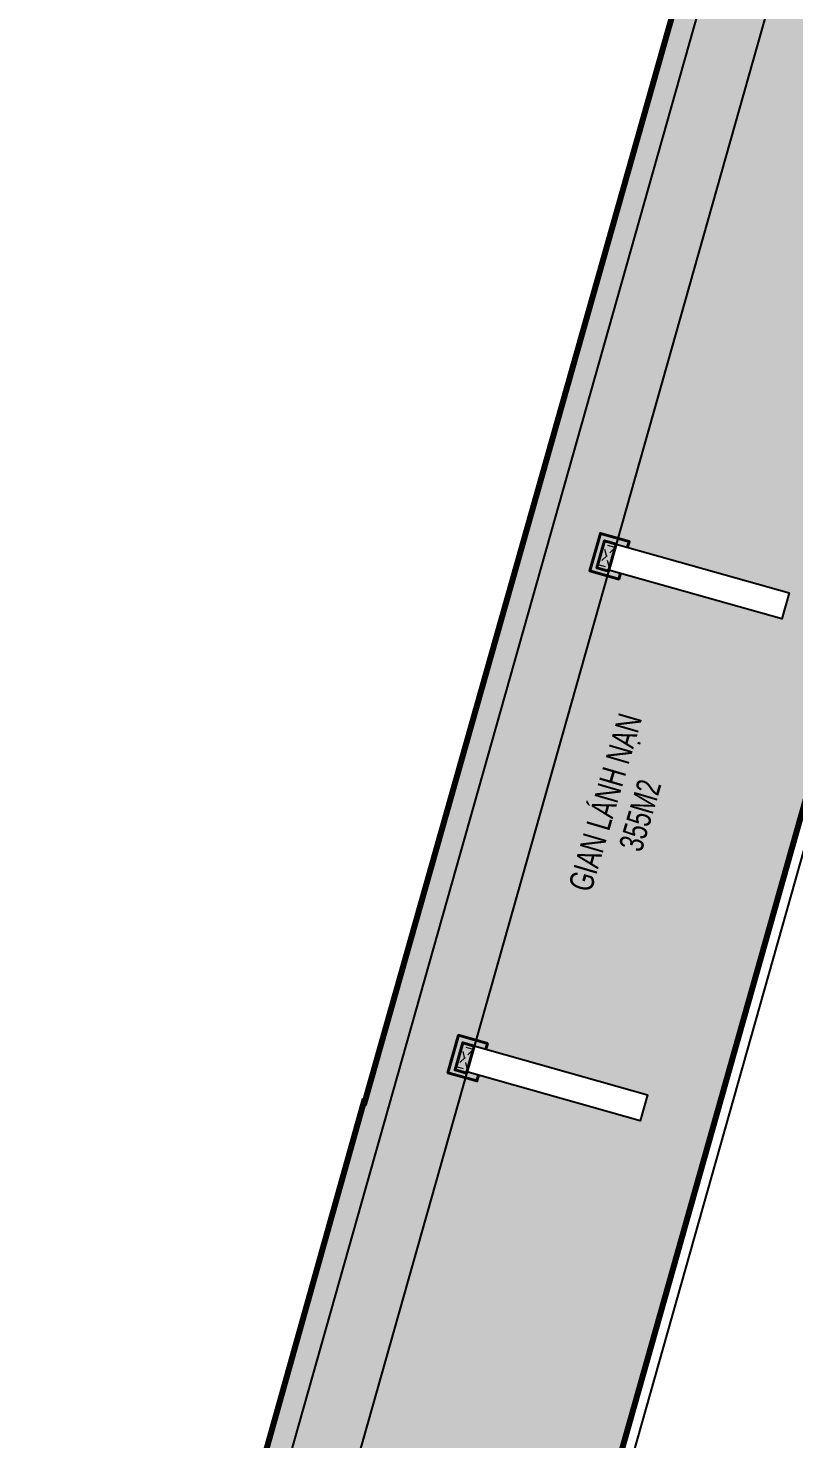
# Model space of a CAD drawing. Header units: millimetres. Extents: x -1307397 to 11565522512, y -626897 to 1138105.
# Drawn here: x 166496 to 179261, y 141353 to 164880 of the extents above; entities that cross this region are included whole.
import ezdxf
from ezdxf.enums import TextEntityAlignment as Align

# ---------------------------------------------------------------- set-up
doc = ezdxf.new("R2010")
doc.units = ezdxf.units.MM
doc.header["$MEASUREMENT"] = 0
doc.linetypes.add('HIDDEN', pattern=[0.375, 0.25, -0.125])
doc.linetypes.add('Xref_NT1+NT2_MBDV Cot vach_220729$0$CENTERX2', pattern=[4, 2.5, -0.5, 0.5, -0.5])
doc.layers.add('KT-lomo nuoc', color=3, linetype='HIDDEN', lineweight=5)
doc.layers.add('KT-Net cat', color=1, linetype='Continuous', lineweight=40)
for name, color, linetype in [('KT-Net manh', 139, 'Continuous'), ('KT-Tuong', 1, 'Continuous'), ('Xref_NT1+NT2_MBDV Cot vach_220729$0$ccu12-Thay', 7, 'Continuous'), ('Xref_NT1+NT2_MBDV Cot vach_220729$0$KT-Text', 7, 'Continuous')]:
    doc.layers.add(name, color=color, linetype=linetype)
doc.styles.add('Xref_NT1+NT2_MBDV Cot vach_220729$0$Arial', font='arial.ttf', dxfattribs={"width": 0.7})

# ---------------------------------------------------------------- blocks, each defined once
blk = doc.blocks.new('*U210')
at = {"layer": 'KT-lomo nuoc', "ltscale": 500}
for p, q in [((-179, -90), (-157, 313)), ((-336, 223), (0, 0))]:
    blk.add_line(p, q, dxfattribs=at)
blk.add_lwpolyline([(-179, -90), (-336, 223), (-157, 313), (0, 0)], close=True, dxfattribs=at)
blk = doc.blocks.new('CTN TB 33-35')
at = {"layer": 'KT-Net cat', "elevation": 0}
for points in [[(-24168, -14552), (-24141, -14456), (-24621, -14319), (-24798, -14945), (-24317, -15081), (-24290, -14985)], [(-24488, -14949), (-24360, -14498), (-24552, -14443), (-24680, -14895), (-24488, -14949)], [(-26533, -22924), (-26506, -22828), (-26987, -22691), (-27164, -23317), (-26683, -23453), (-26656, -23357)], [(-26854, -23322), (-26726, -22870), (-26918, -22815), (-27046, -23267), (-26854, -23322)]]:
    blk.add_lwpolyline(points, dxfattribs=at)
at = {"layer": 'KT-lomo nuoc', "linetype": 'HIDDEN', "xscale": -0.9999999999999997, "rotation": 10.8976534755902}
for p in [(-24664, -14837, 0), (-27030, -23210, 0)]:
    blk.add_blockref('*U210', p, dxfattribs=at)

msp = doc.modelspace()

# ---------------------------------------------------------------- hatches: boundary and pattern name
at = {"layer": 'KT-Net manh'}
h = msp.add_hatch(dxfattribs=at)
h.set_pattern_fill('AR-PARQ1', color=256, scale=100)
h.set_pattern_definition([(90, (222978, 18737), (-1200, 1200), [1200, -1200]), (90, (223178, 18737), (-1200, 1200), [1200, -1200]), (90, (223378, 18737), (-1200, 1200), [1200, -1200]), (90, (223578, 18737), (-1200, 1200), [1200, -1200]), (90, (223778, 18737), (-1200, 1200), [1200, -1200]), (90, (223978, 18737), (-1200, 1200), [1200, -1200]), (90, (224178, 18737), (-1200, 1200), [1200, -1200]), (0, (222978, 19937), (1200, -1200), [1200, -1200]), (0, (222978, 20137), (1200, -1200), [1200, -1200]), (0, (222978, 20337), (1200, -1200), [1200, -1200]), (0, (222978, 20537), (1200, -1200), [1200, -1200]), (0, (222978, 20737), (1200, -1200), [1200, -1200]), (0, (222978, 20937), (1200, -1200), [1200, -1200]), (0, (222978, 21137), (1200, -1200), [1200, -1200])])
edge = h.paths.add_edge_path()
edge.add_line((191573.2, 168424.2), (184648.7, 170378.2))
edge.add_line((184648.7, 170378.2), (181355.5, 158723.9))
edge.add_line((181355.5, 158723.9), (180757, 156605.9))
edge.add_line((180757, 156605.9), (177864.8, 146370.8))
edge.add_line((177864.8, 146370.8), (177864.8, 146370.8))
edge.add_line((177864.8, 146370.8), (171982.3, 125552.7))
edge.add_line((171982.3, 125552.7), (175494.7, 124560.2))
edge.add_line((175494.7, 124560.2), (175168.4, 123405.4))
edge.add_line((175168.4, 123405.4), (166557.5, 125838.6))
edge.add_line((166557.5, 125838.6), (167080.2, 127688.4))
edge.add_line((167080.2, 127688.4), (166858.9, 128305.5))
edge.add_line((166858.9, 128305.5), (172092.6, 146973))
edge.add_line((172092.6, 146973), (172107, 146969))
edge.add_line((172107, 146969), (180119.4, 175284.7))
edge.add_line((180119.4, 175284.7), (180094.6, 175291.6))
edge.add_line((180094.6, 175291.6), (180169.5, 175480.5))
edge.add_arc((185288.3, 172961.4), 5705.1, 23.03514, 153.79635, ccw=False)
edge.add_line((190538.5, 175193.8), (191909.3, 169585.5))
edge.add_line((191909.3, 169585.5), (192235.9, 168236.9))
edge.add_line((192235.9, 168236.9), (191573.2, 168424.2))
h.paths.add_polyline_path([(179453.8, 167439.4), (182340, 166623.7), (182217.6, 166190.8), (179331.4, 167006.4)], flags=16)
h.paths.add_polyline_path([(176299.5, 156276.5), (179185.7, 155460.8), (179063.3, 155027.9), (176177.1, 155843.5)], flags=16)
h.paths.add_polyline_path([(173933.7, 147904.3), (176819.9, 147088.7), (176697.6, 146655.7), (173811.4, 147471.3)], flags=16)
h.paths.add_polyline_path([(171568, 139532.2), (174454.2, 138716.5), (174331.9, 138283.6), (171445.6, 139099.1)], flags=16)
h.paths.add_polyline_path([(169202.2, 131160), (172088.5, 130344.3), (171966.1, 129911.4), (169079.9, 130726.9)], flags=16)

# ---------------------------------------------------------------- linework, layer by layer
at = {"layer": 'KT-Net manh', "color": 3, "linetype": 'Xref_NT1+NT2_MBDV Cot vach_220729$0$CENTERX2', "ltscale": 2, "const_width": 100, "elevation": 0}
msp.add_lwpolyline([(191573.2, 168424.2), (184648.7, 170378.2), (181355.5, 158723.9), (180757, 156605.9), (177864.8, 146370.8), (177864.8, 146370.8), (171982.3, 125552.7), (175494.7, 124560.2), (175168.4, 123405.4), (166557.5, 125838.6), (167080.2, 127688.4), (166858.9, 128305.5), (172092.6, 146973), (172107, 146969), (180119.4, 175284.7), (180094.6, 175291.6), (180169.5, 175480.5, -0.6417496), (190538.5, 175193.8), (191909.3, 169585.5), (192235.9, 168236.9), (191573.2, 168424.2)], format="xyb", dxfattribs=at)
at = {"layer": 'KT-Tuong'}
for p, q in [((171982.3, 125552.7), (184637.6, 170339.1)), ((172229.1, 125690.8, 0), (184775.7, 170092.2, 0))]:
    msp.add_line(p, q, dxfattribs=at)
at = {"layer": 'KT-Tuong', "elevation": 0}
for points in [[(176299.5, 156276.5), (179185.7, 155460.8), (179063.3, 155027.9), (176177.1, 155843.5)], [(173933.7, 147904.3), (176819.9, 147088.7), (176697.6, 146655.7), (173811.4, 147471.3)]]:
    msp.add_lwpolyline(points, close=True, dxfattribs=at)
at = {"layer": 'Xref_NT1+NT2_MBDV Cot vach_220729$0$ccu12-Thay'}
msp.add_line((180397.8, 174825.5, 0), (167249.7, 128302), dxfattribs=at)
at = {"layer": 'Xref_NT1+NT2_MBDV Cot vach_220729$0$ccu12-Thay', "elevation": 0}
for points in [[(181963.2, 104608.8), (195030.7, 150853.7, 0.0246876), (195322.8, 152130.1, 0.0868938), (195324.5, 152857), (194834.2, 154858), (190116.1, 174342.6, 0.771545), (181450.8, 174506.6), (167616.5, 125555)], [(180017.6, 174950.9), (166862.4, 128402.1, 0.2111738), (166934.6, 127963.6, -0.1470455), (167066.1, 127647.5), (166559.3, 125853.7)]]:
    msp.add_lwpolyline(points, format="xyb", dxfattribs=at)

# ---------------------------------------------------------------- block references
msp.add_blockref('CTN TB 33-35', (200659.5, 170773.7))

# ---------------------------------------------------------------- texts
at = {"layer": 'Xref_NT1+NT2_MBDV Cot vach_220729$0$KT-Text', "extrusion": (-1.84175e-07, -1.26534e-07, 1), "style": 'Xref_NT1+NT2_MBDV Cot vach_220729$0$Arial', "oblique": 360, "width": 0.7}
for s, p in [('GIAN LÁNH NẠN', (176307.8, 151912, -0.1)), ('355M2', (176889.7, 151695.6, -0.1))]:
    msp.add_text(s, height=400, rotation=73.6668, dxfattribs=at).set_placement(p, align=Align.CENTER)

doc.saveas('drawing.dxf')
